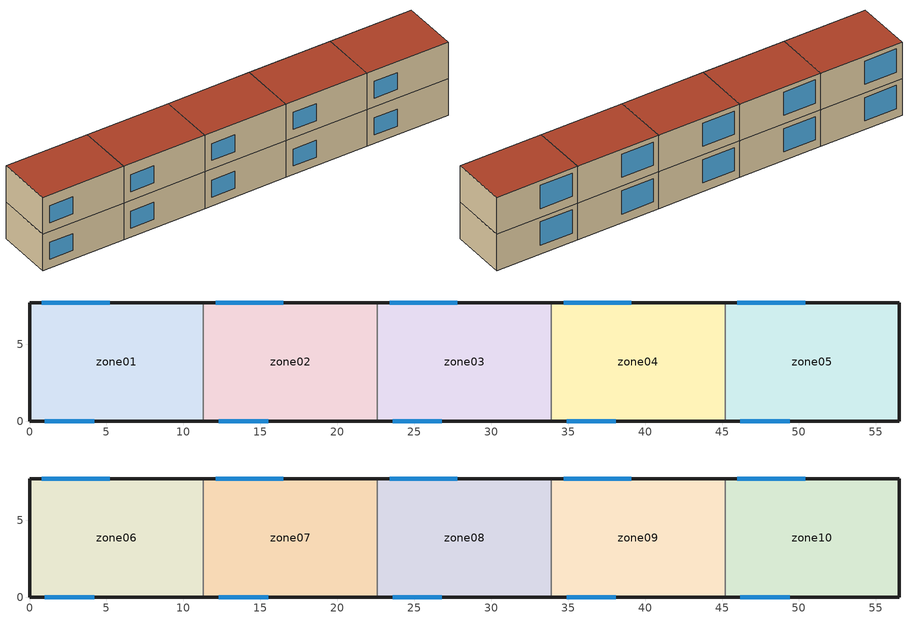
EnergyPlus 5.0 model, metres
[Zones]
zone01
 floor ground (GROUND_FLOOR): 11.3,7.7 11.3,0 0,0 0,7.7 z0
 wall outside (EXT_WALL): 11.3,7.7 0,7.7 0,0 11.3,0 z0:5.2
 wall to zone02 (ADJ_WALL): 11.3,0 11.3,7.7 z0:5.2
 window (EXT_WINDOW1): 1,0 4.2,0 z1.25:3.65; 5.2,7.7 0.8,7.7 z1.25:4.55
 ceiling to zone06 (ADJ_CEILING): 0,7.7 0,0 11.3,0 11.3,7.7 z5.2
zone02
 floor ground (GROUND_FLOOR): 22.6,7.7 22.6,0 11.3,0 11.3,7.7 z0
 wall outside (EXT_WALL): 22.6,7.7 11.3,7.7 / 11.3,0 22.6,0 z0:5.2
 wall to zone03 (ADJ_WALL): 22.6,0 22.6,7.7 z0:5.2
 wall to zone01 (ADJ_WALL): 11.3,7.7 11.3,0 z0:5.2
 window (EXT_WINDOW1): 12.3,0 15.5,0 z1.25:3.65; 16.5,7.7 12.1,7.7 z1.25:4.55
 ceiling to zone07 (ADJ_CEILING): 11.3,7.7 11.3,0 22.6,0 22.6,7.7 z5.2
zone03
 floor ground (GROUND_FLOOR): 33.9,7.7 33.9,0 22.6,0 22.6,7.7 z0
 wall outside (EXT_WALL): 33.9,7.7 22.6,7.7 / 22.6,0 33.9,0 z0:5.2
 wall to zone04 (ADJ_WALL): 33.9,0 33.9,7.7 z0:5.2
 wall to zone02 (ADJ_WALL): 22.6,7.7 22.6,0 z0:5.2
 window (EXT_WINDOW1): 23.6,0 26.8,0 z1.25:3.65; 27.8,7.7 23.4,7.7 z1.25:4.55
 ceiling to zone08 (ADJ_CEILING): 22.6,7.7 22.6,0 33.9,0 33.9,7.7 z5.2
zone04
 floor ground (GROUND_FLOOR): 45.2,7.7 45.2,0 33.9,0 33.9,7.7 z0
 wall outside (EXT_WALL): 45.2,7.7 33.9,7.7 / 33.9,0 45.2,0 z0:5.2
 wall to zone05 (ADJ_WALL): 45.2,0 45.2,7.7 z0:5.2
 wall to zone03 (ADJ_WALL): 33.9,7.7 33.9,0 z0:5.2
 window (EXT_WINDOW1): 34.9,0 38.1,0 z1.25:3.65; 39.1,7.7 34.7,7.7 z1.25:4.55
 ceiling to zone09 (ADJ_CEILING): 33.9,7.7 33.9,0 45.2,0 45.2,7.7 z5.2
zone05
 floor ground (GROUND_FLOOR): 56.5,7.7 56.5,0 45.2,0 45.2,7.7 z0
 wall outside (EXT_WALL): 45.2,0 56.5,0 56.5,7.7 45.2,7.7 z0:5.2
 wall to zone04 (ADJ_WALL): 45.2,7.7 45.2,0 z0:5.2
 window (EXT_WINDOW1): 46.2,0 49.4,0 z1.25:3.65; 50.4,7.7 46,7.7 z1.25:4.55
 ceiling to zone10 (ADJ_CEILING): 45.2,7.7 45.2,0 56.5,0 56.5,7.7 z5.2
zone06
 floor to zone01 (ADJ_CEILING): 11.3,7.7 11.3,0 0,0 0,7.7 z5.2
 wall outside (EXT_WALL): 11.3,7.7 0,7.7 0,0 11.3,0 z5.2:10.4
 wall to zone07 (ADJ_WALL): 11.3,0 11.3,7.7 z5.2:10.4
 window (EXT_WINDOW1): 1,0 4.2,0 z6.45:8.85; 5.2,7.7 0.8,7.7 z6.45:9.75
 roof outside (EXT_ROOF): 0,7.7 0,0 11.3,0 11.3,7.7 z10.4
zone07
 floor to zone02 (ADJ_CEILING): 22.6,7.7 22.6,0 11.3,0 11.3,7.7 z5.2
 wall outside (EXT_WALL): 22.6,7.7 11.3,7.7 / 11.3,0 22.6,0 z5.2:10.4
 wall to zone08 (ADJ_WALL): 22.6,0 22.6,7.7 z5.2:10.4
 wall to zone06 (ADJ_WALL): 11.3,7.7 11.3,0 z5.2:10.4
 window (EXT_WINDOW1): 12.3,0 15.5,0 z6.45:8.85; 16.5,7.7 12.1,7.7 z6.45:9.75
 roof outside (EXT_ROOF): 11.3,7.7 11.3,0 22.6,0 22.6,7.7 z10.4
zone08
 floor to zone03 (ADJ_CEILING): 33.9,7.7 33.9,0 22.6,0 22.6,7.7 z5.2
 wall outside (EXT_WALL): 33.9,7.7 22.6,7.7 / 22.6,0 33.9,0 z5.2:10.4
 wall to zone09 (ADJ_WALL): 33.9,0 33.9,7.7 z5.2:10.4
 wall to zone07 (ADJ_WALL): 22.6,7.7 22.6,0 z5.2:10.4
 window (EXT_WINDOW1): 23.6,0 26.8,0 z6.45:8.85; 27.8,7.7 23.4,7.7 z6.45:9.75
 roof outside (EXT_ROOF): 22.6,7.7 22.6,0 33.9,0 33.9,7.7 z10.4
zone09
 floor to zone04 (ADJ_CEILING): 45.2,7.7 45.2,0 33.9,0 33.9,7.7 z5.2
 wall outside (EXT_WALL): 45.2,7.7 33.9,7.7 / 33.9,0 45.2,0 z5.2:10.4
 wall to zone10 (ADJ_WALL): 45.2,0 45.2,7.7 z5.2:10.4
 wall to zone08 (ADJ_WALL): 33.9,7.7 33.9,0 z5.2:10.4
 window (EXT_WINDOW1): 34.9,0 38.1,0 z6.45:8.85; 39.1,7.7 34.7,7.7 z6.45:9.75
 roof outside (EXT_ROOF): 33.9,7.7 33.9,0 45.2,0 45.2,7.7 z10.4
zone10
 floor to zone05 (ADJ_CEILING): 56.5,7.7 56.5,0 45.2,0 45.2,7.7 z5.2
 wall outside (EXT_WALL): 45.2,0 56.5,0 56.5,7.7 45.2,7.7 z5.2:10.4
 wall to zone09 (ADJ_WALL): 45.2,7.7 45.2,0 z5.2:10.4
 window (EXT_WINDOW1): 46.2,0 49.4,0 z6.45:8.85; 50.4,7.7 46,7.7 z6.45:9.75
 roof outside (EXT_ROOF): 45.2,7.7 45.2,0 56.5,0 56.5,7.7 z10.4
[Building]
TRNSYS18: North Axis {deg}=0; Terrain=City; Loads Convergence Tolerance Value=0; Temperature Convergence Tolerance Value {deltaC}=0; Solar Distribution=FullInteriorAndExterior; Maximum Number of Warmup Days=0
[Site:Location]
not used: Latitude {deg}=0; Longitude {deg}=0; Time Zone {hr}=0; Elevation {m}=0
[Construction]
GROUND_FLOOR; EXT_WALL; EXT_ROOF; ADJ_WALL; ADJ_CEILING; EXT_WINDOW1: 
[WindowProperty:ShadingControl]
ESHADE=0; ISHADE=INPUT 1*MAX_ISHADE : SHADECNTRL=ISHADE_INTERNAL
[SurfaceProperty:OtherSideCoefficients]
BOUNDARY=IDENTICAL; BOUNDARY=INPUT 1*TBOUNDARY; BOUNDARY=INPUT 1*TBOUNDARY_2; BOUNDARY=INPUT 1*TBOUNDARY_3; BOUNDARY=INPUT 1*TGROUND; BOUNDARY=20; BOUNDARY=15
[Zone] Multiplier=1
zone01; zone02; zone03; zone04; zone05; zone06; zone07; zone08; zone09; zone10
